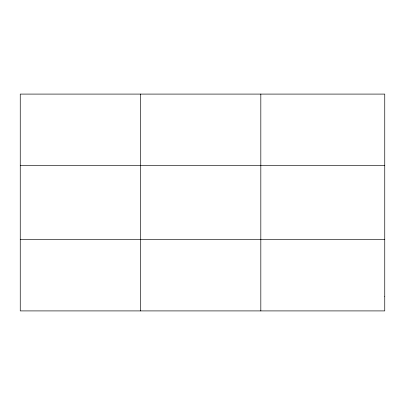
<?xml version="1.0" encoding="UTF-8"?>
<svg xmlns="http://www.w3.org/2000/svg" width="405" height="405" viewBox="0 0 405 405"><rect width="100%" height="100%" fill="white"/><g stroke="black" fill="none" stroke-linecap="round" stroke-linejoin="round"><path stroke-width="0.61" d="M140.535 94.092L140.535 310.908M260.82 94.092L260.82 310.908M20.25 165.64L384.75 165.64M20.25 239.36L384.75 239.36M384.75 296.597L384.75 310.908L20.25 310.908L20.25 94.092L384.75 94.092L384.75 296.597"/></g></svg>
